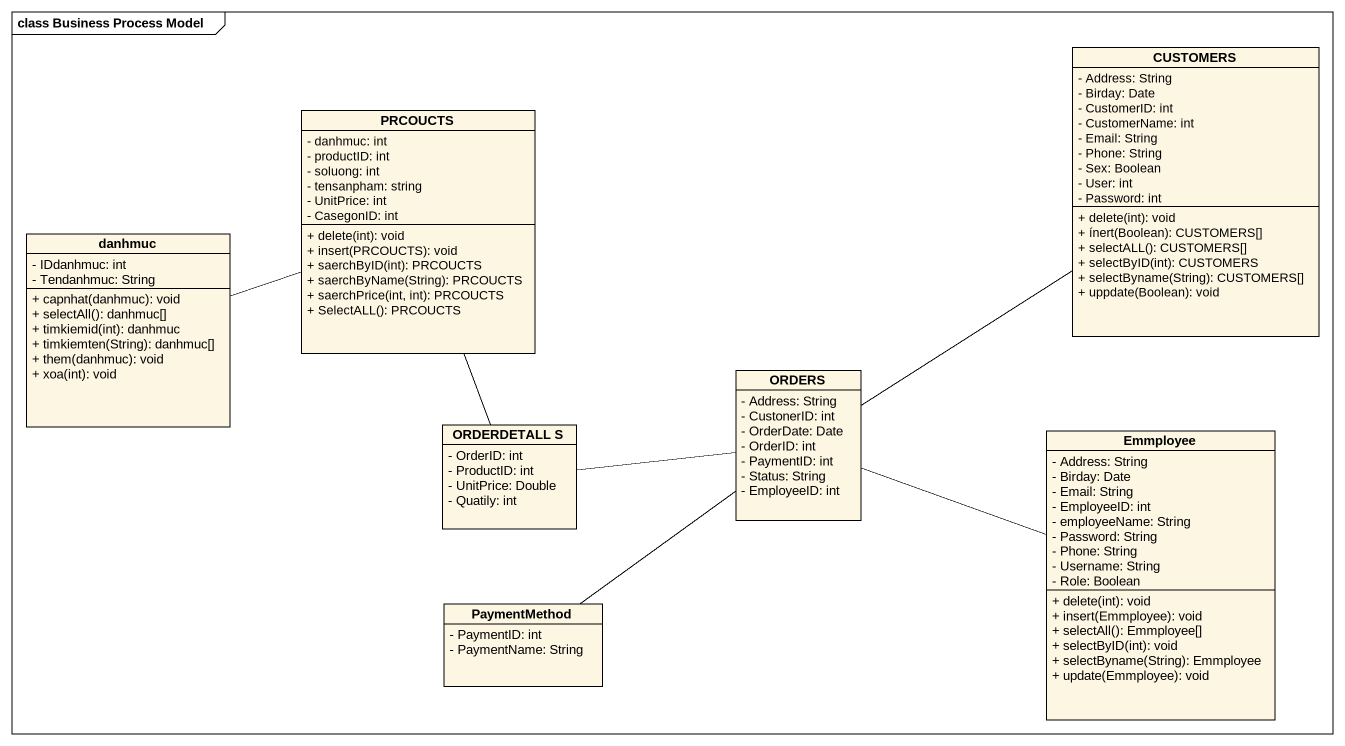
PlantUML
@startuml
mainframe class Business Process Model
hide circle
hide empty members
skinparam classAttributeIconSize 0
class CUSTOMERS {
  - Address: String
  - Birday: Date
  - CustomerID: int
  - CustomerName: int
  - Email: String
  - Phone: String
  - Sex: Boolean
  - User: int
  - Password: int
  + delete(int): void
  + ínert(Boolean): CUSTOMERS[]
  + selectALL(): CUSTOMERS[]
  + selectByID(int): CUSTOMERS
  + selectByname(String): CUSTOMERS[]
  + uppdate(Boolean): void
}
class PRCOUCTS {
  - danhmuc: int
  - productID: int
  - soluong: int
  - tensanpham: string
  - UnitPrice: int
  - CasegonID: int
  + delete(int): void
  + insert(PRCOUCTS): void
  + saerchByID(int): PRCOUCTS
  + saerchByName(String): PRCOUCTS
  + saerchPrice(int, int): PRCOUCTS
  + SelectALL(): PRCOUCTS
}
class danhmuc {
  - IDdanhmuc: int
  - Tendanhmuc: String
  + capnhat(danhmuc): void
  + selectAll(): danhmuc[]
  + timkiemid(int): danhmuc
  + timkiemten(String): danhmuc[]
  + them(danhmuc): void
  + xoa(int): void
}
class ORDERS {
  - Address: String
  - CustonerID: int
  - OrderDate: Date
  - OrderID: int
  - PaymentID: int
  - Status: String
  - EmployeeID: int
}
class "ORDERDETALL S" as ORDERDETALL_S {
  - OrderID: int
  - ProductID: int
  - UnitPrice: Double
  - Quatily: int
}
class Emmployee {
  - Address: String
  - Birday: Date
  - Email: String
  - EmployeeID: int
  - employeeName: String
  - Password: String
  - Phone: String
  - Username: String
  - Role: Boolean
  + delete(int): void
  + insert(Emmployee): void
  + selectAll(): Emmployee[]
  + selectByID(int): void
  + selectByname(String): Emmployee
  + update(Emmployee): void
}
class PaymentMethod {
  - PaymentID: int
  - PaymentName: String
}
PRCOUCTS -- ORDERDETALL_S
danhmuc -right- PRCOUCTS
ORDERS -up- CUSTOMERS
ORDERS -right- Emmployee
ORDERS -- PaymentMethod
ORDERDETALL_S -right- ORDERS
@enduml
